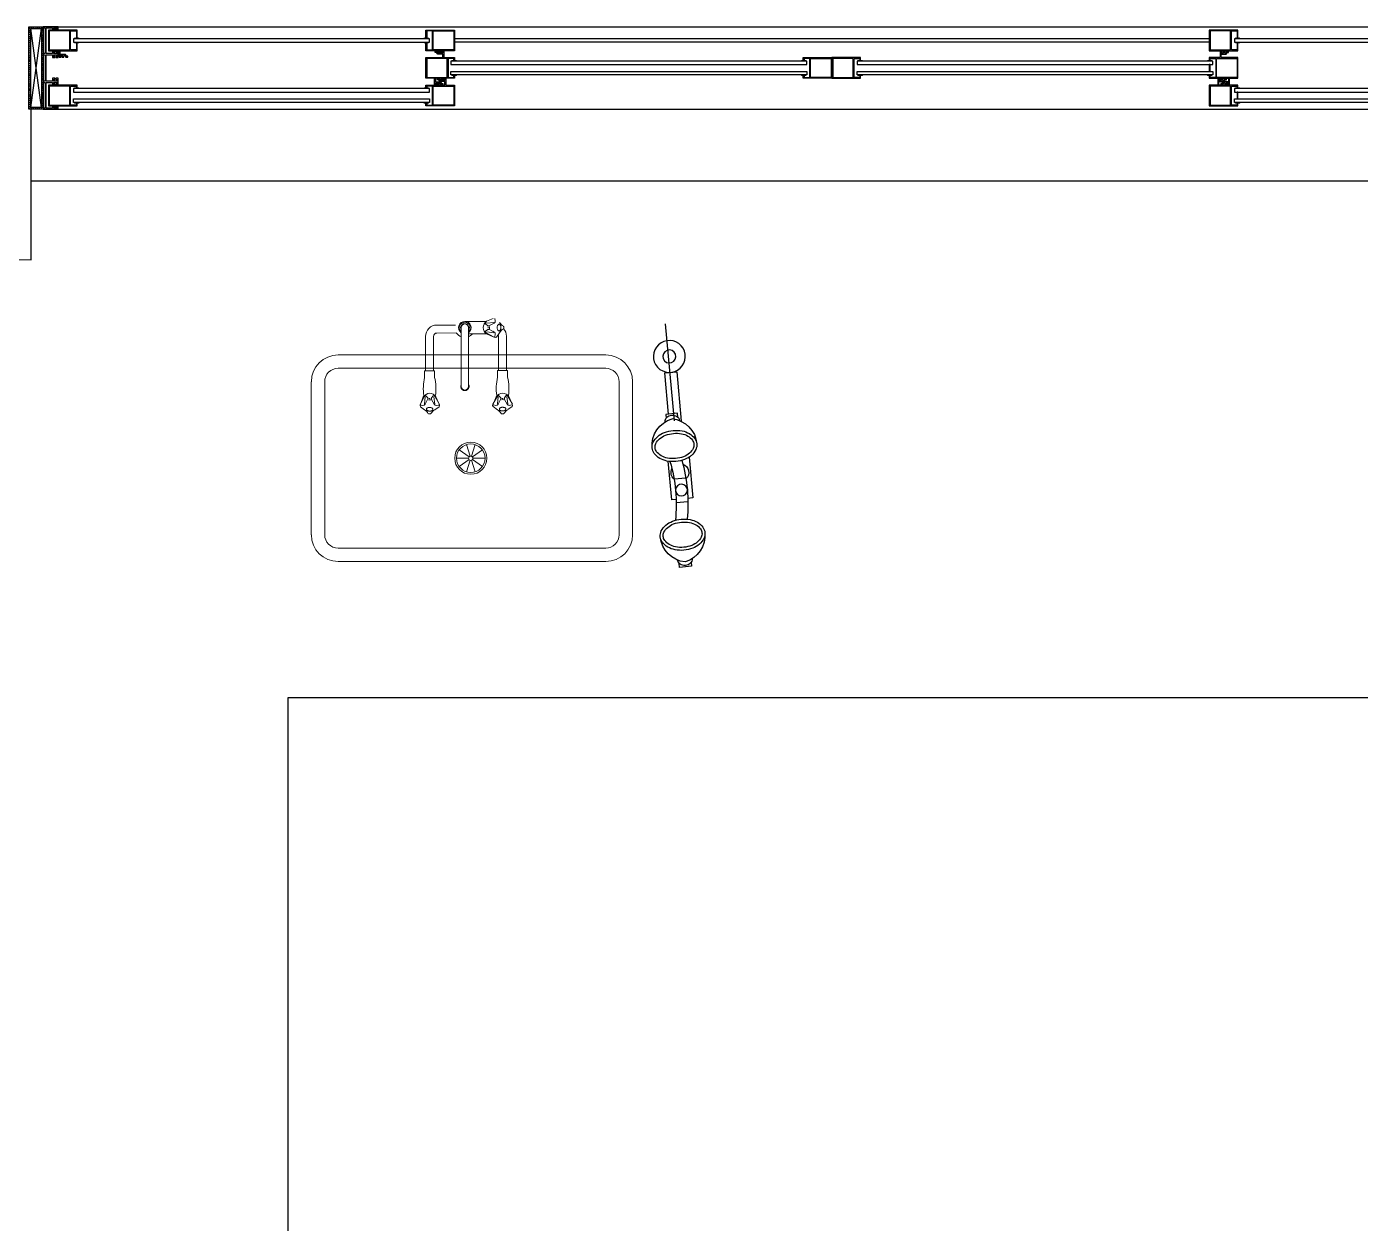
# Model space of a CAD drawing. Header units: millimetres. Extents: x -661525 to 498941, y 282148 to 1359693.
# Drawn here: x -244436 to -242110, y 619077 to 621162 of the extents above; entities that cross this region are included whole.
import ezdxf

# ---------------------------------------------------------------- set-up
doc = ezdxf.new("R2010")
doc.units = ezdxf.units.MM
doc.header["$LTSCALE"] = 2.5
doc.layers.get('0').update_dxf_attribs({"linetype": 'CONTINUOUS'})
for name, color, linetype in [('A-ALU-SECTION', 11, 'CONTINUOUS'), ('A-ELEV', 8, 'CONTINUOUS'), ('A-ELEV-MEDM', 34, 'CONTINUOUS'), ('A-ELEV-THIN', 8, 'CONTINUOUS'), ('A-GLAZ', 5, 'CONTINUOUS'), ('A-WALL-JAMB', 11, 'CONTINUOUS'), ('A-WALL-PLAS', 8, 'CONTINUOUS'), ('I-FURN', 14, 'CONTINUOUS'), ('I-SECT', 3, 'CONTINUOUS')]:
    doc.layers.add(name, color=color, linetype=linetype)
doc.layers.add('lab furniture', color=34, linetype='CONTINUOUS', lineweight=18)
doc.layers.add('Wall - Stone Hatch', color=252, linetype='CONTINUOUS', lineweight=13)

# ---------------------------------------------------------------- blocks, each defined once
blk = doc.blocks.new('w02-144')
at = {"layer": 'Wall - Stone Hatch'}
h = blk.add_hatch(dxfattribs=at)
h.set_pattern_fill('ANSI36', color=8, scale=0.8, style=0)
h.set_pattern_definition([(45, (314442.9868, 1020337.6334), (1.3470384, 4.9391409), [6.35, -1.27, 0, -1.27])])
h.paths.add_polyline_path([(317590.8, 1012096.7), (317590.8, 1012234.7), (317571.8, 1012234.7), (317571.8, 1012096.7)], flags=16)
h.paths.add_polyline_path([(317593.8, 1012093.7), (317593.8, 1012237.7), (317568.8, 1012237.7), (317568.8, 1012093.7)])
h = blk.add_hatch(dxfattribs=at)
h.set_pattern_fill('ANSI36', color=8, scale=0.8, style=0)
h.set_pattern_definition([(45, (317008.7752, 1012093.668), (1.3470384, 4.9391409), [6.35, -1.27, 0, -1.27])])
h.paths.add_polyline_path([(320346.8, 1012096.7), (320346.8, 1012234.7), (320365.8, 1012234.7), (320365.8, 1012096.7)], flags=16)
h.paths.add_polyline_path([(320343.8, 1012093.7), (320343.8, 1012237.7), (320368.8, 1012237.7), (320368.8, 1012093.7)])
at = {"layer": 'A-ALU-SECTION', "color": 8}
for points in [[(317652.8, 1012227), (317651.4, 1012227), (317651.4, 1012230.3), (317641.4, 1012230.3), (317641.4, 1012197.1), (317651.4, 1012197.1), (317651.4, 1012200.3), (317652.8, 1012200.3), (317652.8, 1012195.7), (317602.8, 1012195.7), (317602.8, 1012231.7), (317652.8, 1012231.7), (317652.8, 1012227)], [(317640, 1012197.1), (317604.2, 1012197.1), (317604.2, 1012230.3), (317640, 1012230.3), (317640, 1012197.1)], [(318260.8, 1012227), (318262.2, 1012227), (318262.2, 1012230.3), (318272.2, 1012230.3), (318272.2, 1012197.1), (318262.2, 1012197.1), (318262.2, 1012200.3), (318260.8, 1012200.3), (318260.8, 1012195.7), (318294.1, 1012195.7), (318294.1, 1012189.5), (318285.2, 1012189.5), (318283.2, 1012186.5), (318281, 1012186.5), (318281, 1012184.7), (318284.2, 1012184.7), (318286.2, 1012187.7), (318287.9, 1012187.7), (318287.9, 1012184.7), (318290.7, 1012184.7), (318290.7, 1012186.5), (318289.7, 1012186.5), (318289.7, 1012187.7), (318294.1, 1012187.7), (318294.1, 1012186.5), (318292.7, 1012186.5), (318292.7, 1012184.7), (318295.9, 1012184.7), (318295.9, 1012195.7), (318310.8, 1012195.7), (318310.8, 1012231.7), (318260.8, 1012231.7), (318260.8, 1012227)], [(318273.6, 1012197.1), (318309.4, 1012197.1), (318309.4, 1012230.3), (318273.6, 1012230.3), (318273.6, 1012197.1)], [(319676.8, 1012227), (319675.4, 1012227), (319675.4, 1012230.3), (319665.4, 1012230.3), (319665.4, 1012197.1), (319675.4, 1012197.1), (319675.4, 1012200.3), (319676.8, 1012200.3), (319676.8, 1012195.7), (319626.8, 1012195.7), (319626.8, 1012231.7), (319676.8, 1012231.7), (319676.8, 1012227)], [(319676.8, 1012227), (319675.4, 1012227), (319675.4, 1012230.3), (319665.4, 1012230.3), (319665.4, 1012197.1), (319675.4, 1012197.1), (319675.4, 1012200.3), (319676.8, 1012200.3), (319676.8, 1012195.7), (319643.5, 1012195.7), (319643.5, 1012189.5), (319652.3, 1012189.5), (319654.3, 1012186.5), (319656.6, 1012186.5), (319656.6, 1012184.7), (319653.3, 1012184.7), (319651.3, 1012187.7), (319649.7, 1012187.7), (319649.7, 1012184.7), (319646.9, 1012184.7), (319646.9, 1012186.5), (319647.9, 1012186.5), (319647.9, 1012187.7), (319643.5, 1012187.7), (319643.5, 1012186.5), (319644.9, 1012186.5), (319644.9, 1012184.7), (319641.7, 1012184.7), (319641.7, 1012195.7), (319626.8, 1012195.7), (319626.8, 1012231.7), (319676.8, 1012231.7), (319676.8, 1012227)], [(319664, 1012197.1), (319628.2, 1012197.1), (319628.2, 1012230.3), (319664, 1012230.3), (319664, 1012197.1)], [(320284.8, 1012227), (320286.2, 1012227), (320286.2, 1012230.3), (320296.2, 1012230.3), (320296.2, 1012197.1), (320286.2, 1012197.1), (320286.2, 1012200.3), (320284.8, 1012200.3), (320284.8, 1012195.7), (320334.8, 1012195.7), (320334.8, 1012231.7), (320284.8, 1012231.7), (320284.8, 1012227)], [(320297.6, 1012197.1), (320333.4, 1012197.1), (320333.4, 1012230.3), (320297.6, 1012230.3), (320297.6, 1012197.1)], [(318310.8, 1012152.3), (318309.4, 1012152.3), (318309.4, 1012149.1), (318299.4, 1012149.1), (318299.4, 1012182.3), (318309.4, 1012182.3), (318309.4, 1012179), (318310.8, 1012179), (318310.8, 1012183.7), (318277.5, 1012183.7), (318277.5, 1012189.9), (318286.3, 1012189.9), (318288.3, 1012192.9), (318290.6, 1012192.9), (318290.6, 1012194.7), (318287.3, 1012194.7), (318285.3, 1012191.7), (318283.7, 1012191.7), (318283.7, 1012194.7), (318280.9, 1012194.7), (318280.9, 1012192.9), (318281.9, 1012192.9), (318281.9, 1012191.7), (318277.5, 1012191.7), (318277.5, 1012192.9), (318278.9, 1012192.9), (318278.9, 1012194.7), (318275.7, 1012194.7), (318275.7, 1012183.7), (318260.8, 1012183.7), (318260.8, 1012147.7), (318290.2, 1012147.7), (318290.2, 1012141.5), (318281.4, 1012141.5), (318279.4, 1012138.5), (318277.1, 1012138.5), (318277.1, 1012136.7), (318280.3, 1012136.7), (318282.3, 1012139.7), (318284, 1012139.7), (318284, 1012136.7), (318286.8, 1012136.7), (318286.8, 1012138.5), (318285.8, 1012138.5), (318285.8, 1012139.7), (318290.2, 1012139.7), (318290.2, 1012138.5), (318288.8, 1012138.5), (318288.8, 1012136.7), (318292, 1012136.7), (318292, 1012147.7), (318310.8, 1012147.7), (318310.8, 1012152.3)], [(319626.8, 1012152.3), (319628.2, 1012152.3), (319628.2, 1012149.1), (319638.2, 1012149.1), (319638.2, 1012182.3), (319628.2, 1012182.3), (319628.2, 1012179), (319626.8, 1012179), (319626.8, 1012183.7), (319660.1, 1012183.7), (319660.1, 1012189.9), (319651.2, 1012189.9), (319649.2, 1012192.9), (319647, 1012192.9), (319647, 1012194.7), (319650.2, 1012194.7), (319652.2, 1012191.7), (319653.9, 1012191.7), (319653.9, 1012194.7), (319656.7, 1012194.7), (319656.7, 1012192.9), (319655.7, 1012192.9), (319655.7, 1012191.7), (319660.1, 1012191.7), (319660.1, 1012192.9), (319658.7, 1012192.9), (319658.7, 1012194.7), (319661.9, 1012194.7), (319661.9, 1012183.7), (319676.8, 1012183.7), (319676.8, 1012147.7), (319647.4, 1012147.7), (319647.4, 1012141.5), (319656.2, 1012141.5), (319658.2, 1012138.5), (319660.5, 1012138.5), (319660.5, 1012136.7), (319657.2, 1012136.7), (319655.2, 1012139.7), (319653.6, 1012139.7), (319653.6, 1012136.7), (319650.8, 1012136.7), (319650.8, 1012138.5), (319651.8, 1012138.5), (319651.8, 1012139.7), (319647.4, 1012139.7), (319647.4, 1012138.5), (319648.8, 1012138.5), (319648.8, 1012136.7), (319645.6, 1012136.7), (319645.6, 1012147.7), (319626.8, 1012147.7), (319626.8, 1012152.3)], [(318298, 1012149.1), (318262.2, 1012149.1), (318262.2, 1012182.3), (318298, 1012182.3), (318298, 1012149.1)], [(318918.8, 1012179), (318920.2, 1012179), (318920.2, 1012182.3), (318930.2, 1012182.3), (318930.2, 1012149.1), (318920.2, 1012149.1), (318920.2, 1012152.3), (318918.8, 1012152.3), (318918.8, 1012147.7), (318968.8, 1012147.7), (318968.8, 1012183.7), (318918.8, 1012183.7), (318918.8, 1012179)], [(318931.6, 1012149.1), (318967.4, 1012149.1), (318967.4, 1012182.3), (318931.6, 1012182.3), (318931.6, 1012149.1)], [(319018.8, 1012179), (319017.4, 1012179), (319017.4, 1012182.3), (319007.4, 1012182.3), (319007.4, 1012149.1), (319017.4, 1012149.1), (319017.4, 1012152.3), (319018.8, 1012152.3), (319018.8, 1012147.7), (318968.8, 1012147.7), (318968.8, 1012183.7), (319018.8, 1012183.7), (319018.8, 1012179)], [(319006, 1012149.1), (318970.2, 1012149.1), (318970.2, 1012182.3), (319006, 1012182.3), (319006, 1012149.1)], [(319639.6, 1012149.1), (319675.4, 1012149.1), (319675.4, 1012182.3), (319639.6, 1012182.3), (319639.6, 1012149.1)], [(317652.8, 1012122), (317651.4, 1012122), (317651.4, 1012134.3), (317641.4, 1012134.3), (317641.4, 1012101.1), (317651.4, 1012101.1), (317651.4, 1012113.3), (317652.8, 1012113.3), (317652.8, 1012099.7), (317602.8, 1012099.7), (317602.8, 1012135.7), (317621.6, 1012135.7), (317621.6, 1012146.7), (317624.8, 1012146.7), (317624.8, 1012144.9), (317623.4, 1012144.9), (317623.4, 1012143.7), (317627.8, 1012143.7), (317627.8, 1012144.9), (317626.8, 1012144.9), (317626.8, 1012146.7), (317629.6, 1012146.7), (317629.6, 1012143.7), (317631.2, 1012143.7), (317633.2, 1012146.7), (317636.5, 1012146.7), (317636.5, 1012144.9), (317634.2, 1012144.9), (317632.2, 1012141.9), (317623.4, 1012141.9), (317623.4, 1012135.7), (317652.8, 1012135.7), (317652.8, 1012122)], [(320284.8, 1012122), (320286.2, 1012122), (320286.2, 1012134.3), (320296.2, 1012134.3), (320296.2, 1012101.1), (320286.2, 1012101.1), (320286.2, 1012113.3), (320284.8, 1012113.3), (320284.8, 1012099.7), (320334.8, 1012099.7), (320334.8, 1012135.7), (320316, 1012135.7), (320316, 1012146.7), (320312.8, 1012146.7), (320312.8, 1012144.9), (320314.2, 1012144.9), (320314.2, 1012143.7), (320309.8, 1012143.7), (320309.8, 1012144.9), (320310.8, 1012144.9), (320310.8, 1012146.7), (320308, 1012146.7), (320308, 1012143.7), (320306.3, 1012143.7), (320304.3, 1012146.7), (320301.1, 1012146.7), (320301.1, 1012144.9), (320303.4, 1012144.9), (320305.4, 1012141.9), (320314.2, 1012141.9), (320314.2, 1012135.7), (320284.8, 1012135.7), (320284.8, 1012122)], [(317640, 1012101.1), (317604.2, 1012101.1), (317604.2, 1012134.3), (317640, 1012134.3), (317640, 1012101.1)], [(318260.8, 1012122), (318262.2, 1012122), (318262.2, 1012134.3), (318272.2, 1012134.3), (318272.2, 1012101.1), (318262.2, 1012101.1), (318262.2, 1012113.3), (318260.8, 1012113.3), (318260.8, 1012099.7), (318310.8, 1012099.7), (318310.8, 1012135.7), (318260.8, 1012135.7), (318260.8, 1012122)], [(318273.6, 1012101.1), (318309.4, 1012101.1), (318309.4, 1012134.3), (318273.6, 1012134.3), (318273.6, 1012101.1)], [(319676.8, 1012122), (319675.4, 1012122), (319675.4, 1012134.3), (319665.4, 1012134.3), (319665.4, 1012101.1), (319675.4, 1012101.1), (319675.4, 1012113.3), (319676.8, 1012113.3), (319676.8, 1012099.7), (319626.8, 1012099.7), (319626.8, 1012135.7), (319676.8, 1012135.7), (319676.8, 1012122)], [(319664, 1012101.1), (319628.2, 1012101.1), (319628.2, 1012134.3), (319664, 1012134.3), (319664, 1012101.1)], [(320297.6, 1012101.1), (320333.4, 1012101.1), (320333.4, 1012134.3), (320297.6, 1012134.3), (320297.6, 1012101.1)]]:
    blk.add_lwpolyline(points, dxfattribs=at)
for points in [[(319675.4, 1012219.7), (319676.8, 1012219.7), (319676.8, 1012207.7), (319675.4, 1012207.7)], [(319626.8, 1012171.7), (319628.2, 1012171.7), (319628.2, 1012159.7), (319626.8, 1012159.7)], [(318267, 1012114.7), (317646.6, 1012114.7), (317646.6, 1012120.7), (318267, 1012120.7)], [(320291, 1012114.7), (319670.6, 1012114.7), (319670.6, 1012120.7), (320291, 1012120.7)]]:
    blk.add_lwpolyline(points, close=True, dxfattribs=at)
at = {"layer": 'A-ELEV-MEDM', "color": 8}
for centre, start, end in [((317649.4, 1012225.7), 359.7081, 180.2928), ((317652.1, 1012225.7), 359.1234, 180.8775), ((317654.8, 1012225.7), 359.1234, 180.8775), ((318258.8, 1012225.7), 359.1225, 180.8766), ((318261.5, 1012225.7), 359.1225, 180.8766), ((318264.2, 1012225.7), 359.7072, 180.2919), ((319673.4, 1012225.7), 359.7081, 180.2928), ((319676.1, 1012225.7), 359.1234, 180.8775), ((319678.8, 1012225.7), 359.1234, 180.8775), ((320282.8, 1012225.7), 359.1225, 180.8766), ((320285.5, 1012225.7), 359.1225, 180.8766), ((320288.2, 1012225.7), 359.7072, 180.2919), ((317649.4, 1012201.7), 179.7081, 0.2928), ((317652.1, 1012201.7), 179.1234, 0.8775), ((317654.8, 1012201.7), 179.1234, 0.8775), ((318258.8, 1012201.7), 179.1225, 0.8766), ((318261.5, 1012201.7), 179.1225, 0.8766), ((318264.2, 1012201.7), 179.7072, 0.2919), ((319673.4, 1012201.7), 179.7081, 0.2928), ((319676.1, 1012201.7), 179.1234, 0.8775), ((319678.8, 1012201.7), 179.1234, 0.8775), ((320282.8, 1012201.7), 179.1225, 0.8766), ((320285.5, 1012201.7), 179.1225, 0.8766), ((320288.2, 1012201.7), 179.7072, 0.2919), ((318307.4, 1012177.7), 359.7081, 180.2928), ((318310.1, 1012177.7), 359.1234, 180.8775), ((318312.8, 1012177.7), 359.1234, 180.8775), ((318916.8, 1012177.7), 359.1225, 180.8766), ((318919.5, 1012177.7), 359.1225, 180.8766), ((318922.2, 1012177.7), 359.7072, 180.2919), ((319015.4, 1012177.7), 359.7081, 180.2928), ((319018.1, 1012177.7), 359.1234, 180.8775), ((319020.8, 1012177.7), 359.1234, 180.8775), ((319624.8, 1012177.7), 359.1225, 180.8766), ((319627.5, 1012177.7), 359.1225, 180.8766), ((319630.2, 1012177.7), 359.7072, 180.2919), ((318307.4, 1012153.7), 179.7081, 0.2928), ((318310.1, 1012153.7), 179.1234, 0.8775), ((318312.8, 1012153.7), 179.1234, 0.8775), ((318916.8, 1012153.7), 179.1225, 0.8766), ((318919.5, 1012153.7), 179.1225, 0.8766), ((318922.2, 1012153.7), 179.7072, 0.2919), ((319015.4, 1012153.7), 179.7081, 0.2928), ((319018.1, 1012153.7), 179.1234, 0.8775), ((319020.8, 1012153.7), 179.1234, 0.8775), ((319624.8, 1012153.7), 179.1225, 0.8766), ((319627.5, 1012153.7), 179.1225, 0.8766), ((319630.2, 1012153.7), 179.7072, 0.2919), ((317649.4, 1012120.6), 359.7081, 180.2928), ((317652.1, 1012120.7), 359.1234, 180.8775), ((317654.8, 1012120.7), 359.1234, 180.8775), ((318258.8, 1012120.7), 359.1225, 180.8766), ((318261.5, 1012120.7), 359.1225, 180.8766), ((318264.2, 1012120.6), 359.7072, 180.2919), ((319673.4, 1012120.6), 359.7081, 180.2928), ((319676.1, 1012120.7), 359.1234, 180.8775), ((319678.8, 1012120.7), 359.1234, 180.8775), ((320282.8, 1012120.7), 359.1225, 180.8766), ((320285.5, 1012120.7), 359.1225, 180.8766), ((320288.2, 1012120.6), 359.7072, 180.2919), ((317649.4, 1012114.7), 179.7072, 0.2919), ((317652.1, 1012114.7), 179.1225, 0.8766), ((317654.8, 1012114.7), 179.1225, 0.8766), ((318258.8, 1012114.7), 179.1234, 0.8775), ((318261.5, 1012114.7), 179.1234, 0.8775), ((318264.2, 1012114.7), 179.7081, 0.2928), ((319673.4, 1012114.7), 179.7072, 0.2919), ((319676.1, 1012114.7), 179.1225, 0.8766), ((319678.8, 1012114.7), 179.1225, 0.8766), ((320282.8, 1012114.7), 179.1234, 0.8775), ((320285.5, 1012114.7), 179.1234, 0.8775), ((320288.2, 1012114.7), 179.7081, 0.2928)]:
    blk.add_arc(centre, 1.34, start, end, dxfattribs=at)
at = {"layer": 'A-ELEV-THIN', "color": 8}
for p, q in [((317590.8, 1012234.7), (317571.8, 1012096.7)), ((317571.8, 1012234.7), (317590.8, 1012096.7)), ((317619.8, 1012237.7), (320317.8, 1012237.7)), ((320346.8, 1012234.7), (320365.8, 1012096.7)), ((320365.8, 1012234.7), (320346.8, 1012096.7)), ((319626.8, 1012120.7), (318310.8, 1012120.7)), ((317619.8, 1012093.7), (320317.8, 1012093.7)), ((319626.8, 1012114.7), (318310.8, 1012114.7))]:
    blk.add_line(p, q, dxfattribs=at)
at = {"layer": 'A-GLAZ', "color": 4}
for points in [[(318267, 1012225.7), (317646.6, 1012225.7), (317646.6, 1012219.7), (318267, 1012219.7)], [(320291, 1012225.7), (319670.6, 1012225.7), (319670.6, 1012219.7), (320291, 1012219.7)], [(318267, 1012201.7), (317646.6, 1012201.7), (317646.6, 1012207.7), (318267, 1012207.7)], [(320291, 1012201.7), (319670.6, 1012201.7), (319670.6, 1012207.7), (320291, 1012207.7)], [(318925, 1012177.7), (318304.6, 1012177.7), (318304.6, 1012171.7), (318925, 1012171.7)], [(319633, 1012177.7), (319012.6, 1012177.7), (319012.6, 1012171.7), (319633, 1012171.7)], [(318925, 1012153.7), (318304.6, 1012153.7), (318304.6, 1012159.7), (318925, 1012159.7)], [(319633, 1012153.7), (319012.6, 1012153.7), (319012.6, 1012159.7), (319633, 1012159.7)]]:
    blk.add_lwpolyline(points, close=True, dxfattribs=at)
at = {"layer": 'A-WALL-JAMB', "color": 8}
for points in [[(317593.8, 1012093.7), (317593.8, 1012237.7), (317568.8, 1012237.7), (317568.8, 1012093.7), (317593.8, 1012093.7)], [(320343.8, 1012093.7), (320343.8, 1012237.7), (320368.8, 1012237.7), (320368.8, 1012093.7), (320343.8, 1012093.7)]]:
    blk.add_lwpolyline(points, dxfattribs=at)
for points in [[(317590.8, 1012096.7), (317590.8, 1012234.7), (317571.8, 1012234.7), (317571.8, 1012096.7)], [(320346.8, 1012096.7), (320346.8, 1012234.7), (320365.8, 1012234.7), (320365.8, 1012096.7)]]:
    blk.add_lwpolyline(points, close=True, dxfattribs=at)
at = {"layer": 'I-SECT', "color": 8}
for points in [[(317598.8, 1012140.7), (317598.8, 1012095.7), (317609.8, 1012095.7), (317609.8, 1012099.7), (317613.8, 1012099.7), (317613.8, 1012097.7), (317611.8, 1012097.7), (317611.8, 1012095.7), (317617.8, 1012095.7), (317617.8, 1012097.7), (317615.8, 1012097.7), (317615.8, 1012099.7), (317619.8, 1012099.7), (317619.8, 1012093.7), (317593.8, 1012093.7), (317593.8, 1012095.7), (317596.8, 1012095.7), (317596.8, 1012140.7), (317593.8, 1012140.7), (317593.8, 1012142.7), (317596.8, 1012142.7), (317596.8, 1012188.7), (317593.8, 1012188.7), (317593.8, 1012190.7), (317596.8, 1012190.7), (317596.8, 1012235.7), (317593.8, 1012235.7), (317593.8, 1012237.7), (317619.8, 1012237.7), (317619.8, 1012231.7), (317615.8, 1012231.7), (317615.8, 1012233.7), (317617.8, 1012233.7), (317617.8, 1012235.7), (317611.8, 1012235.7), (317611.8, 1012233.7), (317613.8, 1012233.7), (317613.8, 1012231.7), (317609.8, 1012231.7), (317609.8, 1012235.7), (317598.8, 1012235.7), (317598.8, 1012190.7), (317609.8, 1012190.7), (317609.8, 1012195.7), (317613.8, 1012195.7), (317613.8, 1012193.7), (317611.8, 1012193.7), (317611.8, 1012190.7), (317617.8, 1012190.7), (317617.8, 1012193.7), (317615.8, 1012193.7), (317615.8, 1012195.7), (317619.8, 1012195.7), (317619.8, 1012183.7), (317615.8, 1012183.7), (317615.8, 1012185.7), (317617.8, 1012185.7), (317617.8, 1012188.7), (317611.8, 1012188.7), (317611.8, 1012185.7), (317613.8, 1012185.7), (317613.8, 1012183.7), (317609.8, 1012183.7), (317609.8, 1012188.7), (317598.8, 1012188.7), (317598.8, 1012142.7), (317609.8, 1012142.7), (317609.8, 1012147.7), (317613.8, 1012147.7), (317613.8, 1012145.7), (317611.8, 1012145.7), (317611.8, 1012142.7), (317617.8, 1012142.7), (317617.8, 1012145.7), (317615.8, 1012145.7), (317615.8, 1012147.7), (317619.8, 1012147.7), (317619.8, 1012135.7), (317615.8, 1012135.7), (317615.8, 1012137.7), (317617.8, 1012137.7), (317617.8, 1012140.7), (317611.8, 1012140.7), (317611.8, 1012137.7), (317613.8, 1012137.7), (317613.8, 1012135.7), (317609.8, 1012135.7), (317609.8, 1012140.7), (317598.8, 1012140.7)], [(320338.8, 1012140.7), (320338.8, 1012095.7), (320327.8, 1012095.7), (320327.8, 1012099.7), (320323.8, 1012099.7), (320323.8, 1012097.7), (320325.8, 1012097.7), (320325.8, 1012095.7), (320319.8, 1012095.7), (320319.8, 1012097.7), (320321.8, 1012097.7), (320321.8, 1012099.7), (320317.8, 1012099.7), (320317.8, 1012093.7), (320343.8, 1012093.7), (320343.8, 1012095.7), (320340.8, 1012095.7), (320340.8, 1012140.7), (320343.8, 1012140.7), (320343.8, 1012142.7), (320340.8, 1012142.7), (320340.8, 1012188.7), (320343.8, 1012188.7), (320343.8, 1012190.7), (320340.8, 1012190.7), (320340.8, 1012235.7), (320343.8, 1012235.7), (320343.8, 1012237.7), (320317.8, 1012237.7), (320317.8, 1012231.7), (320321.8, 1012231.7), (320321.8, 1012233.7), (320319.8, 1012233.7), (320319.8, 1012235.7), (320325.8, 1012235.7), (320325.8, 1012233.7), (320323.8, 1012233.7), (320323.8, 1012231.7), (320327.8, 1012231.7), (320327.8, 1012235.7), (320338.8, 1012235.7), (320338.8, 1012190.7), (320327.8, 1012190.7), (320327.8, 1012195.7), (320323.8, 1012195.7), (320323.8, 1012193.7), (320325.8, 1012193.7), (320325.8, 1012190.7), (320319.8, 1012190.7), (320319.8, 1012193.7), (320321.8, 1012193.7), (320321.8, 1012195.7), (320317.8, 1012195.7), (320317.8, 1012183.7), (320321.8, 1012183.7), (320321.8, 1012185.7), (320319.8, 1012185.7), (320319.8, 1012188.7), (320325.8, 1012188.7), (320325.8, 1012185.7), (320323.8, 1012185.7), (320323.8, 1012183.7), (320327.8, 1012183.7), (320327.8, 1012188.7), (320338.8, 1012188.7), (320338.8, 1012142.7), (320327.8, 1012142.7), (320327.8, 1012147.7), (320323.8, 1012147.7), (320323.8, 1012145.7), (320325.8, 1012145.7), (320325.8, 1012142.7), (320319.8, 1012142.7), (320319.8, 1012145.7), (320321.8, 1012145.7), (320321.8, 1012147.7), (320317.8, 1012147.7), (320317.8, 1012135.7), (320321.8, 1012135.7), (320321.8, 1012137.7), (320319.8, 1012137.7), (320319.8, 1012140.7), (320325.8, 1012140.7), (320325.8, 1012137.7), (320323.8, 1012137.7), (320323.8, 1012135.7), (320327.8, 1012135.7), (320327.8, 1012140.7), (320338.8, 1012140.7)]]:
    blk.add_lwpolyline(points, dxfattribs=at)

msp = doc.modelspace()

# ---------------------------------------------------------------- linework, layer by layer
at = {"color": 1, "linetype": 'ByBlock'}
for p, q in [((-243306.3, 620475.3), (-243321.7, 620644.5)), ((-243322.9, 620559), (-243302.4, 620560.9)), ((-243316.4, 620487.3), (-243322.9, 620559)), ((-243302.4, 620560.9), (-243294.6, 620474.8)), ((-243301, 620488.7), (-243321.5, 620486.8)), ((-243321.5, 620486.8), (-243320.9, 620480)), ((-243300.4, 620481.9), (-243301, 620488.7)), ((-243280.6, 620412.3), (-243274.1, 620341.2)), ((-243311, 620337.8), (-243317.2, 620405.1)), ((-243306.9, 620374.4), (-243286.4, 620376.3)), ((-243303.3, 620338.5), (-243311, 620337.8)), ((-243274.1, 620341.2), (-243282.8, 620340.4)), ((-243303.2, 620333.4), (-243282.7, 620335.2)), ((-243297.2, 620220.2), (-243297.8, 620227)), ((-243277.3, 620228.8), (-243276.7, 620222)), ((-243276.7, 620222), (-243297.2, 620220.2))]:
    msp.add_line(p, q, dxfattribs=at)
at = {"color": 1, "linetype": 'ByBlock', "extrusion": (0, 0, -1)}
for centre, major_axis, start_param, end_param in [((-243315.2, 620587.7), (-18.8, 20.5), 1.570795, 7.85398), ((-243315.2, 620587.7), (-7.65, 8.35), 1.570797298100033, 7.85398260527962), ((-243296.5, 620432.5), (-33, 36), 5.364691, 6.734164), ((-243312, 620473.8), (-7.34, 8.01), 5.824846, 6.239637), ((-243310.7, 620472.5), (-8.6, 9.38), 6.239653, 6.601973), ((-243309.7, 620470.3), (-10.2, 11.1), 0.318779, 0.651076), ((-243309.7, 620470.3), (-10.2, 11.1), 0.651088, 0.983385), ((-243315.8, 620430.8), (-33, 36), 0.851183, 2.220656), ((-243309.1, 620472.7), (-8.6, 9.38), 0.983373, 1.345693), ((-243308.1, 620474.2), (-7.34, 8.01), 1.345701, 1.760492), ((-243306.3, 620475.3), (-5.95, 6.49), 1.760489, 2.221877), ((-243308.9, 620416.6), (-27.9, 30.5), 0.044872, 0.371435), ((-243303.5, 620402.7), (-38, 41.5), 0.371434, 0.65108), ((-243313.9, 620474.6), (-5.95, 6.49), 5.363466, 5.824853), ((-243303.5, 620402.7), (-38, 41.5), 0.651082, 0.930727), ((-243300.7, 620417.4), (-27.9, 30.5), 0.930728, 1.257292), ((-243326.1, 620429.9), (-12.9, 14.1), 5.363474, 5.902023), ((-243316, 620425.1), (-20.5, 22.3), 5.90202, 6.328058), ((-243326.1, 620429.9), (-9.5, 10.3), 5.363468, 5.902018), ((-243316, 620425.1), (-17, 18.5), 5.902018, 6.328055), ((-243308.9, 620416.6), (-24.5, 26.7), 0.044871, 0.371435), ((-243303.5, 620402.7), (-34.5, 37.7), 0.371421, 0.651067), ((-243303.5, 620402.7), (-34.5, 37.7), 0.651074, 0.930719), ((-243300.7, 620417.4), (-24.5, 26.7), 0.930735, 1.257299), ((-243295.3, 620427), (-17, 18.5), 1.257289, 1.683326), ((-243295.3, 620427), (-20.5, 22.3), 1.25729, 1.683328), ((-243286.3, 620433.5), (-9.5, 10.3), 1.683327, 2.221877), ((-243286.3, 620433.5), (-9.5, 10.3), 2.221869, 2.760419), ((-243286.3, 620433.5), (-12.9, 14.1), 1.683329, 2.221879), ((-243286.3, 620433.5), (-12.9, 14.1), 2.221877, 2.760426), ((-243326.1, 620429.9), (-12.9, 14.1), 4.824921, 5.36347), ((-243317, 620436.5), (-20.5, 22.3), 4.398881, 4.824919), ((-243326.1, 620429.9), (-9.5, 10.3), 4.824918, 5.363468), ((-243317, 620436.5), (-17, 18.5), 4.398882, 4.82492), ((-243311.6, 620446.1), (-27.9, 30.5), 4.072319, 4.398882), ((-243311.6, 620446.1), (-24.5, 26.7), 4.072311, 4.398875), ((-243308.8, 620460.7), (-34.5, 37.7), 3.792678, 4.072324), ((-243308.8, 620460.7), (-34.5, 37.7), 3.513023, 3.792668), ((-243308.8, 620460.7), (-38, 41.5), 3.513034, 3.792679), ((-243303.4, 620446.8), (-24.5, 26.7), 3.186464, 3.513028), ((-243303.4, 620446.8), (-27.9, 30.5), 3.186463, 3.513026), ((-243296.3, 620438.4), (-17, 18.5), 2.760427, 3.186465), ((-243296.3, 620438.4), (-20.5, 22.3), 2.760426, 3.186463), ((-243308.8, 620460.7), (-38, 41.5), 3.792666, 4.072311), ((-243562.8, 620330.4), (-175.4, 191.4), 2.022399, 2.421354), ((-243296.8, 620385.6), (-10.4, 11.4), 4.592533, 5.906518), ((-243542.3, 620332.3), (-175.4, 191.4), 2.022399, 2.421354), ((-243296.8, 620385.6), (-10.4, 11.4), 1.07652, 3.120709), ((-243294, 620354.9), (-6.96, 7.59), 1.570797, 7.853982), ((-243301.9, 620270.5), (-20.5, 22.3), 5.902018, 6.328056), ((-243294.8, 620262), (-27.9, 30.5), 0.04487, 0.371433), ((-243294.8, 620262), (-24.5, 26.7), 0.044872, 0.371435), ((-243289.4, 620248.1), (-38, 41.5), 0.371424, 0.65107), ((-243289.4, 620248.1), (-34.5, 37.7), 0.371438, 0.651084), ((-243289.4, 620248.1), (-38, 41.5), 0.651072, 0.930718), ((-243289.4, 620248.1), (-34.5, 37.7), 0.651077, 0.930722), ((-243286.6, 620262.8), (-24.5, 26.7), 0.930721, 1.257285), ((-243286.6, 620262.8), (-27.9, 30.5), 0.930728, 1.257292), ((-243281.2, 620272.4), (-17, 18.5), 1.257288, 1.683326), ((-243281.2, 620272.4), (-20.5, 22.3), 1.257291, 1.683328), ((-243312, 620275.3), (-12.9, 14.1), 5.363471, 5.902021), ((-243282.4, 620278.1), (-33, 36), 3.992775, 5.362248), ((-243312, 620275.3), (-12.9, 14.1), 4.824916, 5.363465), ((-243312, 620275.3), (-9.5, 10.3), 5.363476, 5.902026), ((-243312, 620275.3), (-9.5, 10.3), 4.824925, 5.363474), ((-243301.9, 620270.5), (-17, 18.5), 5.90202, 6.328058), ((-243301.7, 620276.3), (-33, 36), 2.223098, 3.592571), ((-243282.2, 620283.8), (-17, 18.5), 2.760424, 3.186461), ((-243282.2, 620283.8), (-20.5, 22.3), 2.760425, 3.186463), ((-243272.2, 620278.9), (-9.5, 10.3), 1.68333, 2.221879), ((-243272.2, 620278.9), (-9.5, 10.3), 2.221878, 2.760427), ((-243272.2, 620278.9), (-12.9, 14.1), 1.683327, 2.221876), ((-243272.2, 620278.9), (-12.9, 14.1), 2.221874, 2.760423), ((-243302.9, 620281.9), (-20.5, 22.3), 4.398884, 4.824922), ((-243302.9, 620281.9), (-17, 18.5), 4.398882, 4.82492), ((-243297.5, 620291.5), (-27.9, 30.5), 4.072318, 4.398882), ((-243297.5, 620291.5), (-24.5, 26.7), 4.072321, 4.398885), ((-243294.7, 620306.1), (-38, 41.5), 3.792684, 4.072329), ((-243294.7, 620306.1), (-34.5, 37.7), 3.792678, 4.072324), ((-243294.7, 620306.1), (-34.5, 37.7), 3.513024, 3.79267), ((-243294.7, 620306.1), (-38, 41.5), 3.513035, 3.79268), ((-243289.3, 620292.2), (-24.5, 26.7), 3.186465, 3.513029), ((-243289.3, 620292.2), (-27.9, 30.5), 3.186465, 3.513028), ((-243291.9, 620233.6), (-5.95, 6.49), 4.90208, 5.363468), ((-243290.2, 620234.7), (-7.34, 8.01), 4.487289, 4.90208), ((-243289.1, 620236.2), (-8.6, 9.38), 4.124965, 4.487286), ((-243288.5, 620238.5), (-10.2, 11.1), 3.792683, 4.12498), ((-243288.5, 620238.5), (-10.2, 11.1), 3.460372, 3.792669), ((-243287.6, 620236.3), (-8.6, 9.38), 3.098054, 3.460374), ((-243286.3, 620235), (-7.34, 8.01), 2.683259, 3.09805), ((-243284.3, 620234.3), (-5.95, 6.49), 2.221883, 2.68327)]:
    msp.add_ellipse(centre, major_axis=major_axis, ratio=0.999997, start_param=start_param, end_param=end_param, dxfattribs=at)
at = {"layer": 'A-ELEV'}
msp.add_lwpolyline([(-241631.7, 620906.4), (-241631.7, 620893.4), (-244427.7, 620893.4)], dxfattribs=at)
at = {"layer": 'A-WALL-PLAS'}
msp.add_lwpolyline([(-244879.7, 620756.4), (-244427.8, 620756.3), (-244427.8, 621018.4)], dxfattribs=at)
at = {"layer": 'I-FURN'}
for p, q in [((-243979.7, 619993.4), (-239227.7, 619993.4)), ((-243979.7, 617001.4), (-243979.7, 619993.4))]:
    msp.add_line(p, q, dxfattribs=at)
at = {"layer": 'lab furniture', "color": 8}
for p, q in [((-243688.3, 620642.5), (-243720.6, 620642.5)), ((-243680.7, 620641.2), (-243680.7, 620634.7)), ((-243673.4, 620647.3), (-243679.1, 620644)), ((-243671.9, 620648.9), (-243634, 620648.9)), ((-243664.6, 620644), (-243670.3, 620647.3)), ((-243663, 620634.7), (-243663, 620641.2)), ((-243631.9, 620641.3), (-243635.5, 620644.4)), ((-243633.8, 620649.1), (-243622.2, 620654.1)), ((-243633.8, 620649.1), (-243622.2, 620654.1)), ((-243621, 620647), (-243633.5, 620645.5)), ((-243621, 620647), (-243633.5, 620645.5)), ((-243620.7, 620645.8), (-243629, 620641.5)), ((-243620.7, 620645.8), (-243623.2, 620644.5)), ((-243619.4, 620654.1), (-243618.7, 620649.7)), ((-243619.4, 620654.1), (-243618.7, 620649.7)), ((-243740.4, 620622.7), (-243740.2, 620562.8)), ((-243726.4, 620622.7), (-243726.3, 620562.8)), ((-243686.1, 620628.6), (-243720.6, 620628.5)), ((-243679.1, 620631.9), (-243678.3, 620631.4)), ((-243678.1, 620535.6), (-243678.3, 620637.9)), ((-243665.2, 620535.6), (-243665.4, 620638)), ((-243665.3, 620631.5), (-243664.6, 620631.9)), ((-243665.3, 620627), (-243634, 620627.1)), ((-243631.9, 620634.7), (-243635.5, 620631.6)), ((-243634.8, 620628.9), (-243620.5, 620621.1)), ((-243634.8, 620628.9), (-243620.5, 620621.1)), ((-243633.8, 620626.9), (-243622.1, 620622)), ((-243633.8, 620626.9), (-243622.1, 620622)), ((-243621, 620629.1), (-243633.5, 620630.5)), ((-243621, 620629.1), (-243633.5, 620630.5)), ((-243630.8, 620639.1), (-243630.9, 620638)), ((-243630.8, 620636.9), (-243630.9, 620638)), ((-243620.7, 620630.2), (-243629, 620634.5)), ((-243628.6, 620638), (-243628.5, 620640.1)), ((-243628.6, 620638), (-243628.5, 620635.9)), ((-243620.7, 620630.2), (-243623.2, 620631.6)), ((-243619.3, 620622), (-243618.6, 620626.4)), ((-243619.3, 620622), (-243618.6, 620626.4)), ((-243616.5, 620621.4), (-243611.1, 620629.1)), ((-243616.5, 620621.4), (-243611.1, 620629.1)), ((-243613.1, 620622.9), (-243613, 620563)), ((-243603.9, 620639.5), (-243603.9, 620638.1)), ((-243603.9, 620636.7), (-243603.9, 620638.1)), ((-243599.1, 620623), (-243599, 620563)), ((-243706, 620590.4), (-243892.7, 620590.4)), ((-243426, 620590.4), (-243710.7, 620590.4)), ((-243706, 620567.1), (-243892.7, 620567.1)), ((-243741.9, 620551.2), (-243742, 620562.8)), ((-243724.6, 620562.8), (-243742, 620562.8)), ((-243724.5, 620551.2), (-243724.6, 620562.8)), ((-243426, 620567.1), (-243710.7, 620567.1)), ((-243614.7, 620551.4), (-243614.7, 620563)), ((-243614.7, 620563), (-243597.3, 620563)), ((-243597.3, 620551.5), (-243597.3, 620563)), ((-243939.4, 620543.7), (-243939.4, 620277)), ((-243916, 620543.7), (-243916, 620277)), ((-243402.7, 620277), (-243402.7, 620543.7)), ((-243379.4, 620277), (-243379.4, 620543.7)), ((-243742.3, 620518.5), (-243749.4, 620504.1)), ((-243744.3, 620517.4), (-243748.5, 620505.8)), ((-243748.5, 620502.9), (-243744.8, 620502.3)), ((-243742.1, 620504.6), (-243740.7, 620517.1)), ((-243740.9, 620504.3), (-243736.7, 620512.6)), ((-243736.4, 620515.5), (-243739.6, 620519.1)), ((-243733.2, 620512.2), (-243735.3, 620512.1)), ((-243734.3, 620514.5), (-243733.2, 620514.5)), ((-243732.1, 620514.5), (-243733.2, 620514.5)), ((-243733.2, 620512.2), (-243731, 620512.1)), ((-243729.9, 620515.5), (-243726.8, 620519.1)), ((-243725.4, 620504.3), (-243729.7, 620512.6)), ((-243724.2, 620504.7), (-243725.7, 620517.2)), ((-243724.1, 620518.5), (-243716.2, 620504.2)), ((-243722.1, 620517.4), (-243717.1, 620505.8)), ((-243717.1, 620503), (-243721.5, 620502.3)), ((-243615, 620518.7), (-243622.8, 620504.4)), ((-243617, 620517.6), (-243621.9, 620506)), ((-243621.9, 620503.2), (-243617.5, 620502.5)), ((-243614.9, 620504.9), (-243613.4, 620517.4)), ((-243613.7, 620504.5), (-243609.4, 620512.8)), ((-243609.2, 620515.7), (-243612.3, 620519.3)), ((-243605.9, 620512.5), (-243608, 620512.4)), ((-243607, 620514.7), (-243605.9, 620514.7)), ((-243604.8, 620514.7), (-243605.9, 620514.7)), ((-243605.9, 620512.5), (-243603.8, 620512.4)), ((-243602.6, 620515.7), (-243599.5, 620519.4)), ((-243598.1, 620504.5), (-243602.4, 620512.8)), ((-243596.9, 620504.9), (-243598.4, 620517.4)), ((-243596.8, 620518.7), (-243588.9, 620504.4)), ((-243594.8, 620517.7), (-243589.8, 620506.1)), ((-243589.8, 620503.2), (-243594.2, 620502.5)), ((-243749.1, 620500.2), (-243742.1, 620494.7)), ((-243734.5, 620487.5), (-243733.1, 620487.6)), ((-243731.7, 620487.6), (-243733.1, 620487.6)), ((-243716.5, 620500.2), (-243724.2, 620494.8)), ((-243622.5, 620500.4), (-243614.8, 620494.9)), ((-243607.3, 620487.8), (-243605.9, 620487.8)), ((-243604.4, 620487.8), (-243605.9, 620487.8)), ((-243589.3, 620500.4), (-243596.9, 620495)), ((-243662.5, 620413.9), (-243669, 620434)), ((-243660.2, 620413.9), (-243653.7, 620434)), ((-243665.1, 620410.4), (-243686.2, 620410.4)), ((-243664.4, 620412.6), (-243681.5, 620425)), ((-243664.4, 620408.2), (-243681.5, 620395.8)), ((-243658.3, 620412.6), (-243641.2, 620425)), ((-243658.3, 620408.2), (-243641.2, 620395.8)), ((-243657.6, 620410.4), (-243636.5, 620410.4)), ((-243662.5, 620406.8), (-243669, 620386.7)), ((-243660.2, 620406.8), (-243653.7, 620386.7)), ((-243892.7, 620253.7), (-243426, 620253.7)), ((-243892.7, 620230.4), (-243426, 620230.4)), ((-243426, 620230.4), (-243892.7, 620230.4))]:
    msp.add_line(p, q, dxfattribs=at)
for centre, radius, start, end in [((-243720.6, 620622.7), 19.7, 90.1014, 180.1014), ((-243671.8, 620637.9), 10.9, 306.525, 233.6778), ((-243671.8, 620637.9), 9.45, 140.3991, 159.8037), ((-243671.8, 620637.9), 6.79, 342.7402, 197.4626), ((-243671.8, 620637.9), 6.48, 0.1014, 180.1014), ((-243671.8, 620637.9), 9.45, 80.3991, 99.8037), ((-243671.8, 620637.9), 9.45, 20.3991, 39.8037), ((-243625.3, 620637.2), 14.6, 125.7295, 176.947), ((-243625.3, 620637.2), 14.6, 125.7295, 150.2146), ((-243633.9, 620645.4), 1.89, 118.8932, 210.365), ((-243633.9, 620645.4), 1.89, 118.8932, 213.7802), ((-243630.7, 620644.9), 3.76, 252.0801, 298.5677), ((-243622.4, 620649.2), 3.77, 297.3951, 7.5071), ((-243622.4, 620649.2), 3.77, 297.3951, 7.5071), ((-243606.1, 620638), 9.26, 160.4941, 172.9583), ((-243609.5, 620639.2), 5.66, 144.5322, 160.4941), ((-243611.1, 620640.3), 3.68, 121.2798, 144.5322), ((-243612, 620641.9), 1.9, 88.6914, 121.2798), ((-243612, 620641.9), 1.9, 56.103, 88.6914), ((-243595.2, 620656.4), 18.5, 210.5659, 240.0015), ((-243595.2, 620656.4), 18.5, 210.5659, 219.8225), ((-243613, 620640.4), 3.68, 32.8506, 56.103), ((-243614.7, 620639.3), 5.66, 16.8887, 32.8506), ((-243618.1, 620638.3), 9.26, 4.4245, 16.8887), ((-243720.6, 620622.7), 5.76, 90.1014, 180.1014), ((-243671.8, 620637.9), 17.1, 213.3758, 247.7677), ((-243671.8, 620637.9), 9.45, 200.3991, 219.8037), ((-243671.8, 620637.9), 17.1, 292.4351, 320.3096), ((-243671.8, 620637.9), 9.45, 320.3991, 339.8037), ((-243625.3, 620638.8), 14.6, 183.2536, 234.4712), ((-243625.3, 620638.8), 14.6, 209.9918, 234.4712), ((-243633.9, 620630.6), 1.89, 146.4205, 241.3074), ((-243633.9, 620630.6), 1.89, 149.8769, 241.3074), ((-243630.7, 620631.2), 3.76, 61.6329, 108.1206), ((-243620.3, 620622.1), 1.02, 241.3073, 351.4117), ((-243620.3, 620622.1), 1.02, 241.3073, 351.4117), ((-243622.4, 620626.9), 3.77, 352.6935, 62.8056), ((-243622.4, 620626.9), 3.77, 352.6935, 62.8056), ((-243618.8, 620624.2), 3.61, 241.3072, 308.5253), ((-243618.8, 620624.2), 3.61, 241.3072, 308.5253), ((-243605.2, 620637.9), 10.1, 172.9583, 184.4245), ((-243606.8, 620637.8), 8.57, 184.4245, 196.8887), ((-243608.7, 620637.2), 6.55, 196.8887, 212.8506), ((-243611.6, 620635.3), 3.11, 212.8506, 236.103), ((-243618.8, 620622.9), 5.76, 0.1014, 26.1762), ((-243612.2, 620634.4), 2.06, 236.103, 268.6914), ((-243612.2, 620634.4), 2.06, 268.6914, 301.2798), ((-243595.1, 620619.8), 18.5, 120.1992, 149.6348), ((-243612.7, 620635.3), 3.11, 301.2798, 324.5322), ((-243595.1, 620619.8), 18.5, 140.3789, 149.6348), ((-243615.5, 620637.3), 6.55, 324.5322, 340.4941), ((-243617.4, 620638), 8.57, 340.4941, 352.9583), ((-243619, 620638.2), 10.1, 352.9583, 4.4245), ((-243605, 620639.5), 1.02, 0.1003, 60.0015), ((-243604.9, 620636.7), 1.02, 300.1992, 0.1003), ((-243618.8, 620622.9), 19.7, 0.1014, 41.7319), ((-243656.9, 620531.3), 87.3, 166.8516, 187.8107), ((-243809.5, 620531.1), 87.3, 352.3921, 13.3511), ((-243529.7, 620531.6), 87.3, 166.8516, 187.8107), ((-243682.2, 620531.3), 87.3, 352.3921, 13.3511), ((-243671.7, 620535.6), 7.38, 151.506, 28.6968), ((-243671.7, 620535.6), 6.48, 180.1014, 0.1014), ((-243746.3, 620502.4), 3.61, 151.3072, 218.5253), ((-243748.3, 620504), 1.02, 151.3073, 261.4117), ((-243744.3, 620506), 3.77, 262.6935, 332.8056), ((-243732.4, 620508.9), 14.6, 93.2536, 144.4712), ((-243740.6, 620517.5), 1.89, 56.4205, 151.3074), ((-243740, 620514.3), 3.76, 331.6329, 18.1206), ((-243734, 620508.9), 14.6, 35.7295, 86.947), ((-243726.3, 620514.4), 3.76, 162.0801, 208.5677), ((-243725.7, 620517.6), 1.89, 28.8932, 123.7802), ((-243722, 620506), 3.77, 207.3951, 277.5071), ((-243717.3, 620504), 1.02, 278.7889, 28.8933), ((-243719.3, 620502.4), 3.61, 321.6754, 28.8934), ((-243619.7, 620502.6), 3.61, 151.3094, 218.5274), ((-243621.8, 620504.2), 1.02, 151.3094, 261.4139), ((-243617, 620506.2), 3.77, 262.6957, 332.8077), ((-243605.1, 620509.1), 14.6, 93.2557, 144.4733), ((-243613.3, 620517.8), 1.89, 56.4226, 151.3095), ((-243612.8, 620514.6), 3.76, 331.635, 18.1227), ((-243606.7, 620509.1), 14.6, 35.7316, 86.9492), ((-243599, 620514.6), 3.76, 162.0822, 208.5699), ((-243598.5, 620517.8), 1.89, 28.8954, 123.7823), ((-243594.7, 620506.3), 3.77, 207.3972, 277.5092), ((-243590, 620504.2), 1.02, 278.791, 28.8955), ((-243592.1, 620502.7), 3.61, 321.6775, 28.8955), ((-243751.4, 620478.7), 18.5, 30.1992, 59.6348), ((-243736.8, 620495.8), 2.06, 146.103, 178.6914), ((-243736.8, 620495.8), 2.06, 178.6914, 211.2798), ((-243735.9, 620495.2), 3.11, 122.8506, 146.103), ((-243735.9, 620496.4), 3.11, 211.2798, 234.5322), ((-243733.9, 620499.2), 6.55, 234.5322, 250.4941), ((-243734, 620492.3), 6.55, 106.8887, 122.8506), ((-243733.2, 620501.1), 8.57, 250.4941, 262.9583), ((-243733.4, 620490.4), 8.57, 94.4245, 106.8887), ((-243734.5, 620488.6), 1.02, 210.1992, 270.1003), ((-243733, 620502.6), 10.1, 262.9583, 274.4245), ((-243733.3, 620488.9), 10.1, 82.9583, 94.4245), ((-243732.9, 620501.7), 9.26, 274.4245, 286.8887), ((-243733.2, 620489.7), 9.26, 70.4941, 82.9583), ((-243731.7, 620488.6), 1.02, 270.1003, 330.0015), ((-243714.8, 620478.8), 18.5, 120.5659, 150.0015), ((-243731.9, 620498.3), 5.66, 286.8887, 302.8506), ((-243732, 620493.1), 5.66, 54.5322, 70.4941), ((-243730.8, 620496.6), 3.68, 302.8506, 326.103), ((-243730.9, 620494.7), 3.68, 31.2798, 54.5322), ((-243729.3, 620495.6), 1.9, 326.103, 358.6914), ((-243729.3, 620495.6), 1.9, 358.6914, 31.2798), ((-243624.2, 620479), 18.5, 30.2013, 59.6369), ((-243609.7, 620495.9), 1.9, 148.923, 181.5114), ((-243609.7, 620495.9), 1.9, 181.5114, 214.0998), ((-243608.1, 620494.9), 3.68, 125.6706, 148.923), ((-243608.2, 620496.9), 3.68, 214.0998, 237.3522), ((-243607, 620493.3), 5.66, 109.7087, 125.6706), ((-243607.1, 620498.5), 5.66, 237.3522, 253.3141), ((-243605.8, 620489.9), 9.26, 97.2445, 109.7087), ((-243606.1, 620502), 9.26, 253.3141, 265.7783), ((-243607.3, 620488.8), 1.02, 210.2013, 270.1025), ((-243605.7, 620489.1), 10.1, 85.7783, 97.2445), ((-243606, 620502.8), 10.1, 265.7783, 277.2445), ((-243605.6, 620490.6), 8.57, 73.3141, 85.7783), ((-243605.8, 620501.3), 8.57, 277.2445, 289.7087), ((-243604.4, 620488.8), 1.02, 270.1025, 330.0036), ((-243587.5, 620479), 18.5, 120.568, 150.0036), ((-243605, 620492.6), 6.55, 57.3522, 73.3141), ((-243605.2, 620499.4), 6.55, 289.7087, 305.6706), ((-243603.1, 620495.5), 3.11, 34.0998, 57.3522), ((-243603.1, 620496.6), 3.11, 305.6706, 328.923), ((-243602.2, 620496.1), 2.06, 1.5114, 34.0998), ((-243602.2, 620496.1), 2.06, 328.923, 1.5114)]:
    msp.add_arc(centre, radius, start, end, dxfattribs=at)
at = {"layer": 'lab furniture', "color": 8, "extrusion": (0, 0, -1)}
for centre, major_axis, start_param, end_param in [((-243892.7, 620543.7), (33, 33), 3.926991, 5.497787), ((-243426, 620543.7), (33, -33), 3.926991, 5.497787), ((-243892.7, 620543.7), (16.5, -16.5), 2.356194, 3.926991), ((-243426, 620543.7), (16.5, 16.5), 5.497787, 7.068584), ((-243661.4, 620410.4), (19.8, -19.8), 3.926991, 10.210176), ((-243661.4, 620410.4), (17.6, -17.6), 3.926991, 10.210176), ((-243661.4, 620410.4), (-2.64, -2.64), 2.356194490150733, 8.639379797330319), ((-243892.7, 620277), (33, -33), 0.785398, 2.356194), ((-243892.7, 620277), (16.5, 16.5), 2.356194, 3.926991), ((-243426, 620277), (33, 33), 0.785398, 2.356194), ((-243426, 620277), (16.5, -16.5), 5.497787, 7.068584)]:
    msp.add_ellipse(centre, major_axis=major_axis, ratio=1, start_param=start_param, end_param=end_param, dxfattribs=at)

# ---------------------------------------------------------------- block references
at = {"layer": 'A-ALU-SECTION', "xscale": -1, "rotation": 180}
msp.add_blockref('w02-144', (-562000.5, 1633256.1), dxfattribs=at)

doc.saveas('drawing.dxf')
